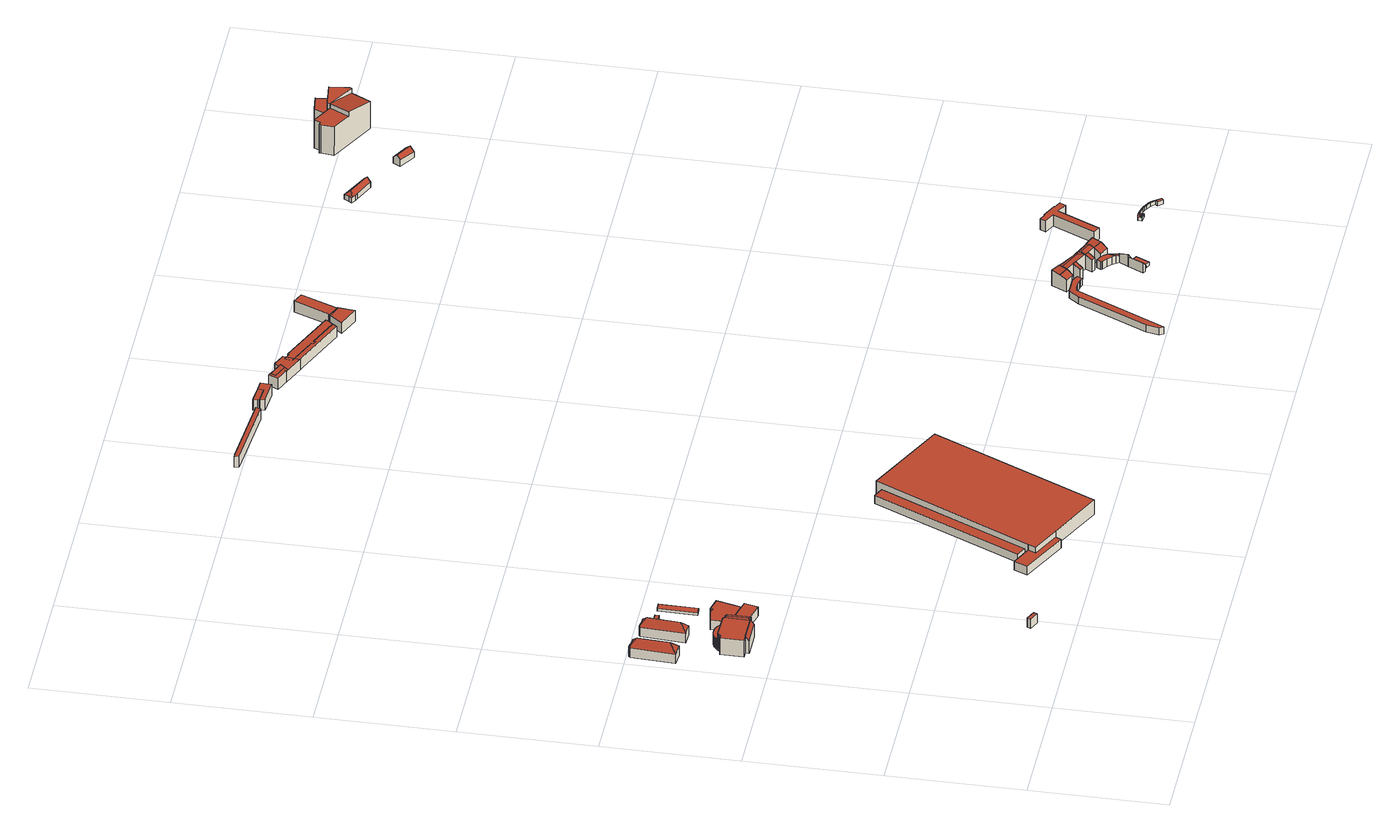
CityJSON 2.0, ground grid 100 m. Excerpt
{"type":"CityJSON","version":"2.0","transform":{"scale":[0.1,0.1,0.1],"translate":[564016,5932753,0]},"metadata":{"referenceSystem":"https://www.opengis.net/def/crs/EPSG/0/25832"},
"CityObjects":{
"building1":{"type":"Building","attributes":{"Gemeindeschluessel":"02000000","Geometrietyp2DReferenz":"3000","function":"31001_1010","roofType":"3200","measuredHeight":13.53,"storeysAboveGround":2},"geometry":[{"type":"MultiSurface","lod":"2","boundaries":[[[0,1,2,3,4,5]],[[6,0,5]],[[1,7,8,9,10,2]],[[6,11,7,1,0]],[[12,5,4,13]],[[13,4,3,14]],[[15,6,5,12]],[[16,10,9,17]],[[17,9,8,18]],[[19,11,6,15]],[[16,17,18,19,15,12,13,14]],[[19,18,8,7,11]],[[16,14,3,2,10]]],"semantics":{"surfaces":[{"type":"RoofSurface"},{"type":"WallSurface"},{"type":"GroundSurface"}],"values":[0,0,0,0,1,1,1,1,1,1,2,1,1]}}]},
"building2":{"type":"Building","attributes":{"Gemeindeschluessel":"02000000","Geometrietyp2DReferenz":"3000","function":"31001_2410","roofType":"1000","measuredHeight":14.28,"storeysAboveGround":1},"geometry":[{"type":"MultiSurface","lod":"2","boundaries":[[[20,21,22,23]],[[24,25,26,27,28,29,30,31,32,33,34,35,36,37,38,39,40,41,42,43,44,45,46]],[[47,48,49,50,51,52,53,54]],[[48,55,49]],[[56,55,48,47,57]],[[58,59,60,61]],[[61,60,62,63]],[[46,64,65,24]],[[66,22,21,67]],[[68,67,21,20,69]],[[70,45,44,71]],[[71,44,43,72]],[[72,43,42,73]],[[73,42,41,74]],[[74,41,40,75]],[[75,40,39,76]],[[76,39,38,77]],[[77,38,37,78]],[[78,37,36,79]],[[79,36,35,80]],[[80,35,34,81]],[[81,34,33,82]],[[82,33,32,83]],[[83,32,31,84]],[[84,31,30,85]],[[85,30,29,86]],[[86,29,28,87]],[[87,28,27,88]],[[88,27,26,89]],[[89,26,25,90]],[[91,52,51,92]],[[92,51,50,93]],[[94,95,96,56,57]],[[68,69,97,98,99,58,61,63,100,70,71,72,73,74,75,76,77,78,79,80,81,82,83,84,85,86,87,88,89,90,101,91,92,93,96,95]],[[59,58,99,102]],[[97,69,20,23]],[[96,93,50,49,55,56]],[[98,97,23,22,66,103]],[[68,95,94,54,67]],[[91,101,104,53,52]],[[101,90,25,24,65,104]],[[70,100,105,64,46,45]],[[102,99,98,103]],[[105,100,63,62]],[[94,57,47,54]],[[105,62,60,59,102,103,66,67,54,53,104,65,64]]],"semantics":{"surfaces":[{"type":"RoofSurface"},{"type":"WallSurface"},{"type":"GroundSurface"}],"values":[0,0,0,0,0,1,1,1,1,1,1,1,1,1,1,1,1,1,1,1,1,1,1,1,1,1,1,1,1,1,1,1,1,2,1,1,1,1,1,1,1,1,1,1,0,0]}}]},
"building3":{"type":"Building","attributes":{"Gemeindeschluessel":"02000000","Geometrietyp2DReferenz":"3000","function":"31001_2500","roofType":"1000","measuredHeight":7.51,"storeysAboveGround":1},"geometry":[{"type":"MultiSurface","lod":"2","boundaries":[[[106,107,108,109]],[[110,111,112,113]],[[110,109,108,111]],[[111,108,107,112]],[[112,107,106,113]],[[113,106,109,110]]],"semantics":{"surfaces":[{"type":"RoofSurface"},{"type":"GroundSurface"},{"type":"WallSurface"}],"values":[0,1,2,2,2,2]}}]},
"building4":{"type":"Building","attributes":{"Gemeindeschluessel":"02000000","Geometrietyp2DReferenz":"3000","function":"31001_1010","roofType":"3200","measuredHeight":13.39,"storeysAboveGround":2},"geometry":[{"type":"MultiSurface","lod":"2","boundaries":[[[114,115,116,117,118]],[[119,114,118]],[[115,120,121,122,123,124,116]],[[119,125,120,115,114]],[[126,118,117,127]],[[128,119,118,126]],[[129,124,123,130]],[[130,123,122,131]],[[131,122,121,132]],[[133,125,119,128]],[[129,130,131,132,133,128,126,127]],[[133,132,121,120,125]],[[129,127,117,116,124]]],"semantics":{"surfaces":[{"type":"RoofSurface"},{"type":"WallSurface"},{"type":"GroundSurface"}],"values":[0,0,0,0,1,1,1,1,1,1,2,1,1]}}]},
"building5":{"type":"Building","attributes":{"Gemeindeschluessel":"02000000","Geometrietyp2DReferenz":"3000","function":"31001_2140","roofType":"1000","measuredHeight":7.77,"storeysAboveGround":1},"geometry":[{"type":"MultiSurface","lod":"2","boundaries":[[[134,135,136,137,138,139,140,141]],[[142,143,144,145,146,147,148,149]],[[142,141,140,143]],[[143,140,139,144]],[[144,139,138,145]],[[145,138,137,146]],[[146,137,136,147]],[[147,136,135,148]],[[148,135,134,149]],[[149,134,141,142]]],"semantics":{"surfaces":[{"type":"RoofSurface"},{"type":"GroundSurface"},{"type":"WallSurface"}],"values":[0,1,2,2,2,2,2,2,2,2]}}]},
"building6":{"type":"Building","attributes":{"Gemeindeschluessel":"02000000","Geometrietyp2DReferenz":"3000","function":"31001_2010","roofType":"1000","measuredHeight":7.72,"storeysAboveGround":2},"geometry":[{"type":"MultiSurface","lod":"2","boundaries":[[[150,151,152,153]],[[154,155,156,157]],[[157,156,158,159]],[[159,158,160,161]],[[161,160,162,163]],[[164,165,166,167]],[[168,169,170,171]],[[172,173,170,169,166,165,162,160,158,156,155,152,151]],[[164,167,168,171,174,175,150,153,154,157,159,161,163]],[[174,171,170,173]],[[168,167,166,169]],[[175,174,173,172]],[[164,163,162,165]],[[150,175,172,151]],[[154,153,152,155]]],"semantics":{"surfaces":[{"type":"WallSurface"},{"type":"RoofSurface"},{"type":"GroundSurface"}],"values":[0,0,0,0,0,0,0,1,2,0,0,0,0,0,0]}}]},
"building7":{"type":"Building","attributes":{"Gemeindeschluessel":"02000000","Geometrietyp2DReferenz":"3000","function":"31001_2460","roofType":"1000","measuredHeight":2.03,"storeysAboveGround":1},"geometry":[{"type":"MultiSurface","lod":"2","boundaries":[[[176,177,178,179]],[[180,181,182,183]],[[183,182,177,176]],[[182,181,178,177]],[[181,180,179,178]],[[180,183,176,179]]],"semantics":{"surfaces":[{"type":"GroundSurface"},{"type":"RoofSurface"},{"type":"WallSurface"}],"values":[0,1,2,2,2,2]}}]},
"building8":{"type":"Building","attributes":{"Gemeindeschluessel":"02000000","Geometrietyp2DReferenz":"3000","function":"31001_2460","roofType":"1000","measuredHeight":1.98,"storeysAboveGround":1},"geometry":[{"type":"MultiSurface","lod":"2","boundaries":[[[184,185,186,187]],[[188,189,190,191]],[[188,187,186,189]],[[189,186,185,190]],[[190,185,184,191]],[[191,184,187,188]]],"semantics":{"surfaces":[{"type":"RoofSurface"},{"type":"GroundSurface"},{"type":"WallSurface"}],"values":[0,1,2,2,2,2]}}]},
"building9":{"type":"Building","attributes":{"Gemeindeschluessel":"02000000","Geometrietyp2DReferenz":"3000","function":"51009_1610","roofType":"1000","measuredHeight":6.85},"geometry":[{"type":"MultiSurface","lod":"2","boundaries":[[[192,193,194,195]],[[196,197,198,199]],[[196,195,194,197]],[[197,194,193,198]],[[198,193,192,199]],[[199,192,195,196]]],"semantics":{"surfaces":[{"type":"RoofSurface"},{"type":"GroundSurface"},{"type":"WallSurface"}],"values":[0,1,2,2,2,2]}}]},
"building10":{"type":"Building","attributes":{"Gemeindeschluessel":"02000000","Geometrietyp2DReferenz":"3000","function":"31001_2140","roofType":"1000","measuredHeight":12,"storeysAboveGround":2},"geometry":[{"type":"MultiSurface","lod":"2","boundaries":[[[200,201,202,203]],[[204,205,201,200]],[[206,207,208,202,201,205,209]],[[210,211,212,213,214,215,216,217]],[[218,204,200,203,219,220]],[[210,217,207,206]],[[217,216,208,207]],[[211,210,206,209]],[[216,215,202,208]],[[212,211,209,205,204,218]],[[215,214,219,203,202]],[[218,220,213,212]],[[220,219,214,213]]],"semantics":{"surfaces":[{"type":"WallSurface"},{"type":"RoofSurface"},{"type":"GroundSurface"}],"values":[0,0,1,2,1,0,0,0,0,0,0,0,0]}}]},
"building11":{"type":"Building","attributes":{"Gemeindeschluessel":"02000000","Geometrietyp2DReferenz":"3000","function":"51009_1610","roofType":"1000","measuredHeight":9},"geometry":[{"type":"MultiSurface","lod":"2","boundaries":[[[221,222,223,224,225,226]],[[227,228,229,230,231,232]],[[232,231,222,221]],[[231,230,223,222]],[[230,229,224,223]],[[229,228,225,224]],[[228,227,226,225]],[[227,232,221,226]]],"semantics":{"surfaces":[{"type":"GroundSurface"},{"type":"RoofSurface"},{"type":"WallSurface"}],"values":[0,1,2,2,2,2,2,2]}}]},
"building12":{"type":"Building","attributes":{"Gemeindeschluessel":"02000000","Geometrietyp2DReferenz":"3000","function":"31001_2080","roofType":"1000","measuredHeight":9,"storeysAboveGround":1},"geometry":[{"type":"MultiSurface","lod":"2","boundaries":[[[233,234,235,236,237,238,239]],[[240,241,242,243,244,245,246]],[[246,245,234,233]],[[245,244,235,234]],[[244,243,236,235]],[[243,242,237,236]],[[242,241,238,237]],[[241,240,239,238]],[[240,246,233,239]]],"semantics":{"surfaces":[{"type":"GroundSurface"},{"type":"RoofSurface"},{"type":"WallSurface"}],"values":[0,1,2,2,2,2,2,2,2]}}]},
"building13":{"type":"Building","attributes":{"Gemeindeschluessel":"02000000","Geometrietyp2DReferenz":"3000","function":"51009_1610","roofType":"1000","measuredHeight":9},"geometry":[{"type":"MultiSurface","lod":"2","boundaries":[[[247,248,249,250,237,236,235]],[[244,243,242,251,252,253,254]],[[254,253,248,247]],[[253,252,249,248]],[[252,251,250,249]],[[251,242,237,250]],[[242,243,236,237]],[[243,244,235,236]],[[244,254,247,235]]],"semantics":{"surfaces":[{"type":"GroundSurface"},{"type":"RoofSurface"},{"type":"WallSurface"}],"values":[0,1,2,2,2,2,2,2,2]}}]},
"building14":{"type":"Building","attributes":{"Gemeindeschluessel":"02000000","Geometrietyp2DReferenz":"3000","function":"51009_1610","roofType":"1000","measuredHeight":9},"geometry":[{"type":"MultiSurface","lod":"2","boundaries":[[[255,256,257,258,259,260,261]],[[262,263,264,265,266,267,268]],[[268,267,256,255]],[[267,266,257,256]],[[266,265,258,257]],[[265,264,259,258]],[[264,263,260,259]],[[263,262,261,260]],[[262,268,255,261]]],"semantics":{"surfaces":[{"type":"GroundSurface"},{"type":"RoofSurface"},{"type":"WallSurface"}],"values":[0,1,2,2,2,2,2,2,2]}}]},
"building15":{"type":"Building","attributes":{"Gemeindeschluessel":"02000000","Geometrietyp2DReferenz":"3000","function":"31001_2080","roofType":"1000","measuredHeight":9,"storeysAboveGround":1},"geometry":[{"type":"MultiSurface","lod":"2","boundaries":[[[255,261,260,269,270]],[[271,272,263,262,268]],[[268,262,261,255]],[[262,263,260,261]],[[263,272,269,260]],[[272,271,270,269]],[[271,268,255,270]]],"semantics":{"surfaces":[{"type":"GroundSurface"},{"type":"RoofSurface"},{"type":"WallSurface"}],"values":[0,1,2,2,2,2,2]}}]},
"building16":{"type":"Building","attributes":{"Gemeindeschluessel":"02000000","Geometrietyp2DReferenz":"3000","function":"51009_1610","roofType":"1000","measuredHeight":9},"geometry":[{"type":"MultiSurface","lod":"2","boundaries":[[[273,274,275,276,277,278]],[[279,280,281,282,283,284]],[[284,283,274,273]],[[283,282,275,274]],[[282,281,276,275]],[[281,280,277,276]],[[280,279,278,277]],[[279,284,273,278]]],"semantics":{"surfaces":[{"type":"GroundSurface"},{"type":"RoofSurface"},{"type":"WallSurface"}],"values":[0,1,2,2,2,2,2,2]}}]},
"building17":{"type":"Building","attributes":{"Gemeindeschluessel":"02000000","Geometrietyp2DReferenz":"3000","function":"51009_1610","roofType":"1000","measuredHeight":5.83},"geometry":[{"type":"MultiSurface","lod":"2","boundaries":[[[285,286,287,288,289,290,291,292,293,294,295,296,297,298]],[[299,300,301,302,303,304,305,306,307,308,309,310,311,312]],[[312,311,286,285]],[[311,310,287,286]],[[310,309,288,287]],[[309,308,289,288]],[[308,307,290,289]],[[307,306,291,290]],[[306,305,292,291]],[[305,304,293,292]],[[304,303,294,293]],[[303,302,295,294]],[[302,301,296,295]],[[301,300,297,296]],[[300,299,298,297]],[[299,312,285,298]]],"semantics":{"surfaces":[{"type":"GroundSurface"},{"type":"RoofSurface"},{"type":"WallSurface"}],"values":[0,1,2,2,2,2,2,2,2,2,2,2,2,2,2,2]}}]},
"building18":{"type":"Building","attributes":{"Gemeindeschluessel":"02000000","Geometrietyp2DReferenz":"3000","function":"51009_1610","roofType":"1000","measuredHeight":9},"geometry":[{"type":"MultiSurface","lod":"2","boundaries":[[[313,314,315,316,317,318,319,320]],[[321,322,323,324,325,326,327,328]],[[328,327,314,313]],[[327,326,315,314]],[[326,325,316,315]],[[325,324,317,316]],[[324,323,318,317]],[[323,322,319,318]],[[322,321,320,319]],[[321,328,313,320]]],"semantics":{"surfaces":[{"type":"GroundSurface"},{"type":"RoofSurface"},{"type":"WallSurface"}],"values":[0,1,2,2,2,2,2,2,2,2]}}]},
"building19":{"type":"Building","attributes":{"Gemeindeschluessel":"02000000","Geometrietyp2DReferenz":"3000","function":"31001_2080","roofType":"1000","measuredHeight":9,"storeysAboveGround":1},"geometry":[{"type":"MultiSurface","lod":"2","boundaries":[[[313,320,319,329,330,331,332,333,334,335,336,337,338,339,340,341,316,315,314]],[[327,326,325,342,343,344,345,346,347,348,349,350,351,352,353,354,322,321,328]],[[328,321,320,313]],[[321,322,319,320]],[[322,354,329,319]],[[354,353,330,329]],[[353,352,331,330]],[[352,351,332,331]],[[351,350,333,332]],[[350,349,334,333]],[[349,348,335,334]],[[348,347,336,335]],[[347,346,337,336]],[[346,345,338,337]],[[345,344,339,338]],[[344,343,340,339]],[[343,342,341,340]],[[342,325,316,341]],[[325,326,315,316]],[[326,327,314,315]],[[327,328,313,314]]],"semantics":{"surfaces":[{"type":"GroundSurface"},{"type":"RoofSurface"},{"type":"WallSurface"}],"values":[0,1,2,2,2,2,2,2,2,2,2,2,2,2,2,2,2,2,2,2,2]}}]},
"building20":{"type":"Building","attributes":{"Gemeindeschluessel":"02000000","Geometrietyp2DReferenz":"3000","function":"31001_2080","roofType":"3100","measuredHeight":13.2,"storeysAboveGround":2},"geometry":[{"type":"MultiSurface","lod":"2","boundaries":[[[355,356,357,358,359]],[[360,361,362,363,364,365]],[[366,367,368,369]],[[370,371,372,373]],[[374,375,376,377,378,379]],[[380,381,382,383]],[[384,385,386,385,387,388,389,390]],[[365,358,357,360]],[[298,356,355,297]],[[297,355,359,391]],[[392,363,362]],[[360,393,394,361]],[[361,394,362]],[[395,368,367,396]],[[397,366,369,398]],[[399,400,401,402]],[[402,401,403,404]],[[405,372,371,406]],[[407,370,373,408]],[[379,378,409]],[[385,382,381,387]],[[410,385,384]],[[390,389,411]],[[400,399,412,364,363,392]],[[413,409,378,377,396,414]],[[411,389,388,415,404,403,375,374,416]],[[417,418,419,420,407,408,413,414,397,398,421,422,298,297,391,412,399,402,404,415]],[[423,395,396,377,376,394,393]],[[394,376,375,403,401,400,392,362]],[[424,420,419,386,385,410]],[[418,417,380,383]],[[417,415,388,387,381,380]],[[419,418,383,382,385,386]],[[384,390,425]],[[374,379,426,416]],[[407,420,424,406,371,370]],[[413,408,373,372,405,409]],[[397,414,396,367,366]],[[421,398,369,368,395,423]],[[423,393,360,422,421]],[[298,422,360,357,356]],[[412,391,359,358,365,364]],[[425,390,411,416,426]],[[425,426,379,409,405,406,424,410,384]]],"semantics":{"surfaces":[{"type":"RoofSurface"},{"type":"WallSurface"},{"type":"GroundSurface"}],"values":[0,0,0,0,0,0,0,1,1,1,1,1,1,1,1,1,1,1,1,1,1,1,1,1,1,1,2,0,0,1,1,1,1,1,1,1,1,1,1,1,1,1,0,0]}}]},
"building21":{"type":"Building","attributes":{"Gemeindeschluessel":"02000000","Geometrietyp2DReferenz":"3000","function":"51009_1610","roofType":"2100","measuredHeight":8.05},"geometry":[{"type":"MultiSurface","lod":"2","boundaries":[[[427,428,429,430]],[[430,429,431,432]],[[432,431,433,434]],[[435,436,437,438]],[[434,433,436,435]],[[428,427,438,437]],[[438,427,430,432,434,435]],[[428,437,436,433,431,429]]],"semantics":{"surfaces":[{"type":"WallSurface"},{"type":"GroundSurface"},{"type":"RoofSurface"}],"values":[0,0,0,0,0,0,1,2]}}]},
"building22":{"type":"Building","attributes":{"Gemeindeschluessel":"02000000","Geometrietyp2DReferenz":"3000","function":"31001_2140","roofType":"1000","measuredHeight":3.07,"storeysAboveGround":1},"geometry":[{"type":"MultiSurface","lod":"2","boundaries":[[[439,440,441,442]],[[442,441,443,444]],[[444,443,445,446]],[[447,448,449,450]],[[446,445,448,447]],[[440,439,450,449]],[[450,439,442,444,446,447]],[[440,449,448,445,443,441]]],"semantics":{"surfaces":[{"type":"WallSurface"},{"type":"GroundSurface"},{"type":"RoofSurface"}],"values":[0,0,0,0,0,0,1,2]}}]},
"building23":{"type":"Building","attributes":{"Gemeindeschluessel":"02000000","Geometrietyp2DReferenz":"3000","function":"51009_1610","roofType":"1000","measuredHeight":9},"geometry":[{"type":"MultiSurface","lod":"2","boundaries":[[[451,452,453,454]],[[455,456,457,458]],[[458,457,452,451]],[[457,456,453,452]],[[456,455,454,453]],[[455,458,451,454]]],"semantics":{"surfaces":[{"type":"GroundSurface"},{"type":"RoofSurface"},{"type":"WallSurface"}],"values":[0,1,2,2,2,2]}}]},
"building24":{"type":"Building","attributes":{"Gemeindeschluessel":"02000000","Geometrietyp2DReferenz":"3000","function":"51009_1610","roofType":"1000","measuredHeight":10.21},"geometry":[{"type":"MultiSurface","lod":"2","boundaries":[[[459,460,461,462,463,464,465]],[[466,462,467,468,469,470]],[[469,471,472,470]],[[473,472,474,475]],[[475,474,476,477]],[[427,465,464,478]],[[466,463,462]],[[479,460,459,430]],[[430,459,465,427]],[[461,467,462]],[[480,481,482,483]],[[477,476,484,485]],[[485,484,481,480]],[[479,430,427,478,473,475,477,485,480,483,486,487,488]],[[473,478,464,463,466,470,472]],[[479,488,468,467,461,460]],[[488,487,489,471,469,468]],[[489,487,486,490]],[[490,486,483,482]],[[490,482,481,484,476,474,472,471,489]]],"semantics":{"surfaces":[{"type":"RoofSurface"},{"type":"WallSurface"},{"type":"GroundSurface"}],"values":[0,0,1,1,1,1,1,1,1,1,1,1,1,2,1,1,1,1,1,0]}}]},
"building25":{"type":"Building","attributes":{"Gemeindeschluessel":"02000000","Geometrietyp2DReferenz":"3000","function":"51009_1610","roofType":"1000","measuredHeight":9},"geometry":[{"type":"MultiSurface","lod":"2","boundaries":[[[491,492,493,494,495,496]],[[497,498,499,500,501,502]],[[502,501,492,491]],[[501,500,493,492]],[[500,499,494,493]],[[499,498,495,494]],[[498,497,496,495]],[[497,502,491,496]]],"semantics":{"surfaces":[{"type":"GroundSurface"},{"type":"RoofSurface"},{"type":"WallSurface"}],"values":[0,1,2,2,2,2,2,2]}}]},
"building26":{"type":"Building","attributes":{"Gemeindeschluessel":"02000000","Geometrietyp2DReferenz":"3000","function":"51009_1610","roofType":"1000","measuredHeight":9},"geometry":[{"type":"MultiSurface","lod":"2","boundaries":[[[503,504,505,506,507,508,509,510,511,512,513,514]],[[515,516,517,518,519,520,521,522,523,524,525,526]],[[526,525,504,503]],[[525,524,505,504]],[[524,523,506,505]],[[523,522,507,506]],[[522,521,508,507]],[[521,520,509,508]],[[520,519,510,509]],[[519,518,511,510]],[[518,517,512,511]],[[517,516,513,512]],[[516,515,514,513]],[[515,526,503,514]]],"semantics":{"surfaces":[{"type":"GroundSurface"},{"type":"RoofSurface"},{"type":"WallSurface"}],"values":[0,1,2,2,2,2,2,2,2,2,2,2,2,2]}}]},
"building27":{"type":"Building","attributes":{"Gemeindeschluessel":"02000000","Geometrietyp2DReferenz":"3000","function":"51009_1610","roofType":"1000","measuredHeight":4.94},"geometry":[{"type":"MultiSurface","lod":"2","boundaries":[[[527,528,529,530]],[[531,532,528,527]],[[533,534,535]],[[536,534,533]],[[528,537,538,529]],[[532,539,537,528]],[[540,541,542,543]],[[544,545,546,547,548,549,550,551,552,553,554,555,556,557,558,559,560,561,562,563,539,532,564,565]],[[531,535,534,532]],[[532,534,536,564]],[[564,536,533,565]],[[552,542,541,553]],[[566,540,543,567]],[[568,563,562,569]],[[569,562,561,570]],[[570,561,560,571]],[[571,560,559,572]],[[572,559,558,573]],[[573,558,557,574]],[[574,557,556,575]],[[575,556,555,576]],[[576,555,554,577]],[[578,551,550,579]],[[579,550,549,580]],[[580,549,548,581]],[[581,548,547,582]],[[582,547,546,583]],[[583,546,545,584]],[[584,545,544,585]],[[566,567,578,579,580,581,582,583,584,585,586,587,568,569,570,571,572,573,574,575,576,577]],[[586,585,544,565,533,535,531,527,530]],[[568,587,538,537,539,563]],[[566,577,554,553,541,540]],[[578,567,543,542,552,551]],[[587,586,530,529,538]]],"semantics":{"surfaces":[{"type":"RoofSurface"},{"type":"WallSurface"},{"type":"GroundSurface"}],"values":[0,0,0,0,0,0,0,0,1,1,1,1,1,1,1,1,1,1,1,1,1,1,1,1,1,1,1,1,1,2,1,1,1,1,1]}}]},
"building28":{"type":"Building","attributes":{"Gemeindeschluessel":"02000000","Geometrietyp2DReferenz":"3000","function":"31001_2050","roofType":"3200","measuredHeight":7.29,"storeysAboveGround":1},"geometry":[{"type":"MultiSurface","lod":"2","boundaries":[[[588,589,590,591,592]],[[593,592,591,594]],[[595,596,597,598]],[[599,595,598,593,594,600,601]],[[602,600,594,591,590]],[[603,599,601,604,605]],[[604,601,600,602]],[[596,595,599,603]],[[593,598,597,588,592]],[[604,602,590,589,605]],[[596,603,605,589,588,597]]],"semantics":{"surfaces":[{"type":"RoofSurface"},{"type":"WallSurface"},{"type":"GroundSurface"}],"values":[0,1,1,2,1,1,1,1,1,0,0]}}]},
"building29":{"type":"Building","attributes":{"Gemeindeschluessel":"02000000","Geometrietyp2DReferenz":"3000","function":"31001_2050","roofType":"3100","measuredHeight":7.87,"storeysAboveGround":1},"geometry":[{"type":"MultiSurface","lod":"2","boundaries":[[[606,607,608,609]],[[610,608,607,611]],[[612,613,610,611]],[[614,612,611,607,606]],[[615,613,612,614]],[[610,613,615,609,608]],[[615,614,606,609]]],"semantics":{"surfaces":[{"type":"RoofSurface"},{"type":"WallSurface"},{"type":"GroundSurface"}],"values":[0,1,2,1,1,1,0]}}]},
"building30":{"type":"Building","attributes":{"Gemeindeschluessel":"02000000","Geometrietyp2DReferenz":"3000","function":"31001_2010","roofType":"2100","measuredHeight":27.27,"storeysAboveGround":8},"geometry":[{"type":"MultiSurface","lod":"2","boundaries":[[[616,617,618,619,620,621,622]],[[623,624,625,618,626,627]],[[628,629,630,631]],[[632,622,621,633]],[[625,619,618]],[[634,624,623,635]],[[617,626,618]],[[636,637,638,639]],[[637,636,640,641]],[[642,643,644,620,619,625,624,634]],[[645,640,636,639,628,631,644,643,646,647]],[[632,633,630,629,638,637,641]],[[630,633,621,620,644,631]],[[632,641,640,645,616,622]],[[647,646,648,635,623,627]],[[648,646,643,642]],[[645,647,627,626,617,616]],[[638,629,628,639]],[[648,642,634,635]]],"semantics":{"surfaces":[{"type":"RoofSurface"},{"type":"WallSurface"},{"type":"GroundSurface"}],"values":[0,0,1,1,1,1,1,1,1,1,2,0,1,1,1,1,1,1,0]}}]}
},
"vertices":[
[54,2686,188],[66,2920,188],[28,2963,141],[28,2962,141],[18,2962,131],[1,2639,131],[101,2633,131],[108,2958,143],[57,2960,143],[58,2971,131],[28,2973,131],[119,2957,131],[1,2639,53],[18,2962,53],[28,2962,53],[101,2633,53],[28,2973,53],[58,2971,53],[57,2960,53],[119,2957,53],
[402,2160,162],[401,2187,199],[204,2186,199],[204,2159,162],[396,2379,144],[390,2386,144],[383,2394,144],[375,2400,144],[367,2406,144],[358,2412,144],[348,2416,144],[339,2420,144],[329,2423,144],[319,2425,144],[308,2426,144],[298,2426,144],[288,2426,144],[278,2424,144],[268,2422,144],[258,2419,144],[248,2415,144],[239,2410,144],[230,2404,144],[222,2398,144],[215,2391,144],[208,2383,144],[207,2382,144],[424,2209,195],[424,2356,195],[420,2360,195],[418,2360,195],[408,2361,194],[402,2370,194],[402,2371,194],[402,2187,194],[427,2360,195],[445,2360,194],[445,2188,194],[158,2358,56],[158,2358,194],[191,2358,194],[191,2358,56],[196,2367,194],[196,2367,56],[207,2382,194],[396,2379,194],[204,2186,194],[401,2187,194],[401,2187,56],[402,2160,56],[208,2383,56],[215,2391,56],[222,2398,56],[230,2404,56],[239,2410,56],[248,2415,56],[258,2419,56],[268,2422,56],[278,2424,56],[288,2426,56],[298,2426,56],[308,2426,56],[319,2425,56],[329,2423,56],[339,2420,56],[348,2416,56],[358,2412,56],[367,2406,56],[375,2400,56],[383,2394,56],[390,2386,56],[402,2370,56],[408,2361,56],[418,2360,56],[445,2187,194],[445,2187,56],[445,2360,56],[204,2159,56],[204,2187,56],[158,2187,56],[201,2375,56],[397,2378,56],[158,2187,194],[204,2187,194],[397,2378,194],[201,2375,194],
[935,271,111],[948,298,111],[878,332,111],[865,305,111],[865,305,35],[878,332,35],[948,298,35],[935,271,35],
[304,2659,188],[318,2895,188],[281,2937,143],[272,2937,133],[253,2614,133],[349,2608,133],[360,2932,143],[310,2935,143],[311,2944,133],[284,2945,133],[283,2937,143],[369,2931,133],[253,2614,54],[272,2937,54],[349,2608,54],[283,2937,54],[284,2945,54],[311,2944,54],[310,2935,54],[369,2931,54],
[516,2212,133],[654,2178,133],[679,2278,133],[633,2289,133],[634,2293,133],[632,2293,133],[631,2290,133],[514,2319,133],[514,2319,55],[631,2290,55],[632,2293,55],[634,2293,55],[633,2289,55],[679,2278,55],[654,2178,55],[516,2212,55],
[444,2380,54],[444,2380,132],[441,2476,132],[441,2476,54],[547,2493,54],[547,2493,132],[547,2490,132],[547,2490,54],[576,2482,132],[576,2482,54],[580,2498,132],[580,2498,54],[678,2474,132],[678,2474,54],[632,2293,54],[632,2293,132],[631,2290,132],[631,2290,54],[514,2319,54],[514,2319,132],[515,2323,132],[515,2323,54],[514,2383,132],[517,2322,132],[517,2322,54],[514,2383,54],
[464,2845,55],[464,2875,55],[516,2876,55],[516,2845,55],[516,2845,75],[516,2876,75],[464,2875,75],[464,2845,75],
[644,2590,77],[645,2874,77],[590,2874,77],[588,2590,77],[588,2590,57],[590,2874,57],[645,2874,57],[644,2590,57],
[1643,483,143],[2167,1578,143],[2090,1614,143],[1567,520,143],[1567,520,75],[2090,1614,75],[2167,1578,75],[1643,483,75],
[1602,400,145],[1602,400,194],[1630,457,194],[1630,457,145],[1814,298,145],[1814,298,194],[2228,101,194],[2812,1323,194],[2188,1622,194],[1815,299,194],[2228,101,74],[1815,299,74],[1795,257,74],[1433,430,74],[1480,528,74],[1630,457,74],[2188,1622,74],[2812,1323,74],[1795,257,145],[1480,528,145],[1433,430,145],
[2451,6014,2],[2438,5979,2],[1854,6025,2],[1849,6061,2],[1871,6060,2],[2420,6017,2],[2420,6017,92],[1871,6060,92],[1849,6061,92],[1854,6025,92],[2438,5979,92],[2451,6014,92],
[2541,6051,2],[2550,6050,2],[2670,6041,2],[2666,5997,2],[2550,6006,2],[2549,6010,2],[2547,6020,2],[2547,6020,92],[2549,6010,92],[2550,6006,92],[2666,5997,92],[2670,6041,92],[2550,6050,92],[2541,6051,92],
[2744,6035,2],[2738,5966,2],[2737,5954,2],[2557,5967,2],[2557,5967,92],[2737,5954,92],[2738,5966,92],[2744,6035,92],
[2956,5902,2],[2932,5872,2],[2815,5922,2],[2846,5996,2],[2864,5988,2],[2865,5984,2],[2849,5947,2],[2849,5947,92],[2865,5984,92],[2864,5988,92],[2846,5996,92],[2815,5922,92],[2932,5872,92],[2956,5902,92],
[2982,5935,2],[2958,5904,2],[2958,5904,92],[2982,5935,92],
[3081,5937,2],[3068,5812,2],[2908,5879,2],[2989,5976,2],[2994,5974,2],[3075,5940,2],[3075,5940,92],[2994,5974,92],[2989,5976,92],[2908,5879,92],[3068,5812,92],[3081,5937,92],
[4918,696,76],[4899,657,76],[4877,665,76],[4854,671,76],[4810,677,76],[4781,676,76],[4754,672,76],[4430,4,76],[4408,33,76],[4429,128,76],[4678,645,76],[4738,721,76],[4867,721,76],[4876,717,76],[4876,717,135],[4867,721,135],[4738,721,135],[4678,645,135],[4429,128,135],[4408,33,135],[4430,4,135],[4754,672,135],[4781,676,135],[4810,677,135],[4854,671,135],[4877,665,135],[4899,657,135],[4918,696,135],
[3265,5757,2],[3293,5745,2],[3298,5758,2],[3521,5664,2],[3499,5634,2],[3042,5826,2],[3046,5864,2],[3270,5770,2],[3270,5770,92],[3046,5864,92],[3042,5826,92],[3499,5634,92],[3521,5664,92],[3298,5758,92],[3293,5745,92],[3265,5757,92],
[3046,5867,2],[3050,5906,2],[3051,5911,2],[3054,5916,2],[3060,5918,2],[3065,5917,2],[3099,5903,2],[3110,5898,2],[3114,5910,2],[3560,5720,2],[3555,5708,2],[3531,5677,2],[3523,5666,2],[3523,5666,92],[3531,5677,92],[3555,5708,92],[3560,5720,92],[3114,5910,92],[3110,5898,92],[3099,5903,92],[3065,5917,92],[3060,5918,92],[3054,5916,92],[3051,5911,92],[3050,5906,92],[3046,5867,92],
[4867,721,170],[4876,717,170],[4900,765,200],[4829,799,200],[4806,751,170],[4900,765,198],[4916,798,202],[4924,814,204],[4929,826,206],[4861,865,206],[4829,799,198],[4968,667,174],[4994,719,204],[4967,732,204],[4941,680,174],[5096,605,178],[5122,657,201],[5095,670,201],[5069,618,178],[5121,724,201],[5107,730,204],[5078,720,208],[5094,671,201],[5095,671,201],[5099,679,201],[5237,542,168],[5260,590,200],[5189,625,200],[5166,576,168],[5191,629,199],[5189,625,199],[5190,625,199],[5260,590,199],[5292,656,206],[5218,686,205],[5212,673,204],[4806,751,76],[4929,826,202],[4900,765,201],[4916,798,208],[4967,732,201],[4994,719,201],[4968,667,76],[4941,680,76],[5051,756,76],[5051,756,204],[5066,748,204],[5066,748,76],[5089,737,204],[5089,737,76],[5095,670,198],[5122,657,198],[5096,605,76],[5069,618,76],[5095,671,198],[5189,625,198],[5218,686,200],[4861,865,76],[5095,671,76],[4994,719,76],[5292,656,76],[5121,724,202],[5237,542,76],[5166,576,76],[5190,625,76],[5123,657,76],[4967,733,76],[4900,765,76],[4967,733,201],[5123,657,198],[5205,658,208],[5111,704,208],
[5178,386,77],[5178,386,158],[5228,361,96],[5228,361,77],[5180,261,96],[5180,261,77],[5147,276,136],[5147,276,77],[5139,259,77],[5139,259,135],[5121,269,158],[5121,269,77],
[5178,386,76],[5178,386,107],[5262,345,107],[5262,345,76],[5214,244,107],[5214,244,76],[5147,276,107],[5147,276,76],[5139,259,76],[5139,259,107],[5121,269,107],[5121,269,76],
[3720,5666,2],[3707,5540,2],[3547,5608,2],[3627,5705,2],[3627,5705,92],[3547,5608,92],[3707,5540,92],[3720,5666,92],
[5228,361,98],[5236,377,93],[5244,410,93],[5226,432,125],[5209,453,156],[5210,452,155],[5178,386,179],[5209,453,134],[5244,410,115],[5257,472,115],[5209,533,142],[5196,476,142],[5209,533,143],[5196,476,143],[5196,476,77],[5179,498,143],[5179,498,77],[5150,528,143],[5150,528,77],[5210,452,77],[5236,377,77],[5107,560,77],[5107,560,143],[5110,566,143],[5110,566,77],[5115,552,143],[5115,552,77],[5125,597,77],[5178,571,77],[5257,472,77],[5178,571,143],[5125,597,143],
[3719,5679,2],[3714,5665,2],[3628,5693,2],[3636,5714,2],[3745,5976,2],[3828,5941,2],[3828,5941,92],[3745,5976,92],[3636,5714,92],[3628,5693,92],[3714,5665,92],[3719,5679,92],
[5584,1075,20],[5635,1050,20],[5638,1056,20],[5744,1005,20],[5742,1001,20],[5796,975,20],[5774,930,20],[5696,968,20],[5545,654,20],[5493,680,20],[5643,992,20],[5563,1031,20],[5563,1031,110],[5643,992,110],[5493,680,110],[5545,654,110],[5696,968,110],[5774,930,110],[5796,975,110],[5742,1001,110],[5744,1005,110],[5638,1056,110],[5635,1050,110],[5584,1075,110],
[5728,399,108],[5746,408,127],[5736,416,117],[5727,416,108],[5728,399,107],[5766,390,107],[5728,391,112],[5766,390,112],[5728,399,112],[5767,386,112],[5762,417,111],[5753,417,112],[5765,417,107],[5949,277,112],[5968,291,112],[5934,328,112],[5918,311,112],[5729,384,107],[5773,380,107],[5778,407,107],[5828,398,107],[5852,390,107],[5875,378,107],[5908,357,107],[5936,331,107],[5934,328,107],[5968,291,107],[5974,296,107],[5959,318,107],[5942,338,107],[5923,356,107],[5902,372,107],[5880,386,107],[5856,398,107],[5831,407,107],[5806,413,107],[5780,417,107],[5767,386,107],[5728,391,107],[5949,277,78],[5918,311,78],[5780,417,78],[5806,413,78],[5831,407,78],[5856,398,78],[5880,386,78],[5902,372,78],[5923,356,78],[5942,338,78],[5959,318,78],[5974,296,78],[5936,331,78],[5908,357,78],[5875,378,78],[5852,390,78],[5828,398,78],[5778,407,78],[5773,380,78],[5729,384,78],[5727,416,78],[5753,417,78],
[5031,5797,94],[5074,5811,121],[5061,5855,91],[5040,5820,91],[5028,5799,91],[5028,5799,48],[5040,5820,48],[5081,5770,48],[5081,5770,91],[5063,5778,91],[5063,5778,48],[5234,5704,48],[5063,5859,48],[5263,5754,48],[5063,5859,87],[5234,5704,94],[5263,5754,97],[5250,5730,121],
[5665,5503,124],[5683,5534,93],[5553,5602,93],[5535,5571,124],[5553,5602,45],[5683,5534,45],[5645,5470,45],[5520,5546,45],[5645,5470,89],[5520,5546,98],
[5929,5831,274],[6004,5974,274],[5805,6080,315],[5792,6087,318],[5792,6086,318],[5791,6086,318],[5716,5944,318],[5994,6132,315],[5804,6110,315],[5792,6087,315],[6004,5974,315],[6011,5987,315],[5609,6123,45],[5609,6123,282],[5634,6170,282],[5634,6170,45],[5716,5944,282],[5791,6086,282],[5804,6110,216],[5994,6132,216],[5580,6113,45],[5580,6113,282],[5580,6125,282],[5580,6125,45],[5572,6019,45],[5572,6019,282],[5856,6208,216],[5856,6208,45],[5792,6086,45],[5929,5831,45],[5983,6224,45],[6011,5987,45],[5983,6224,216]
]}
